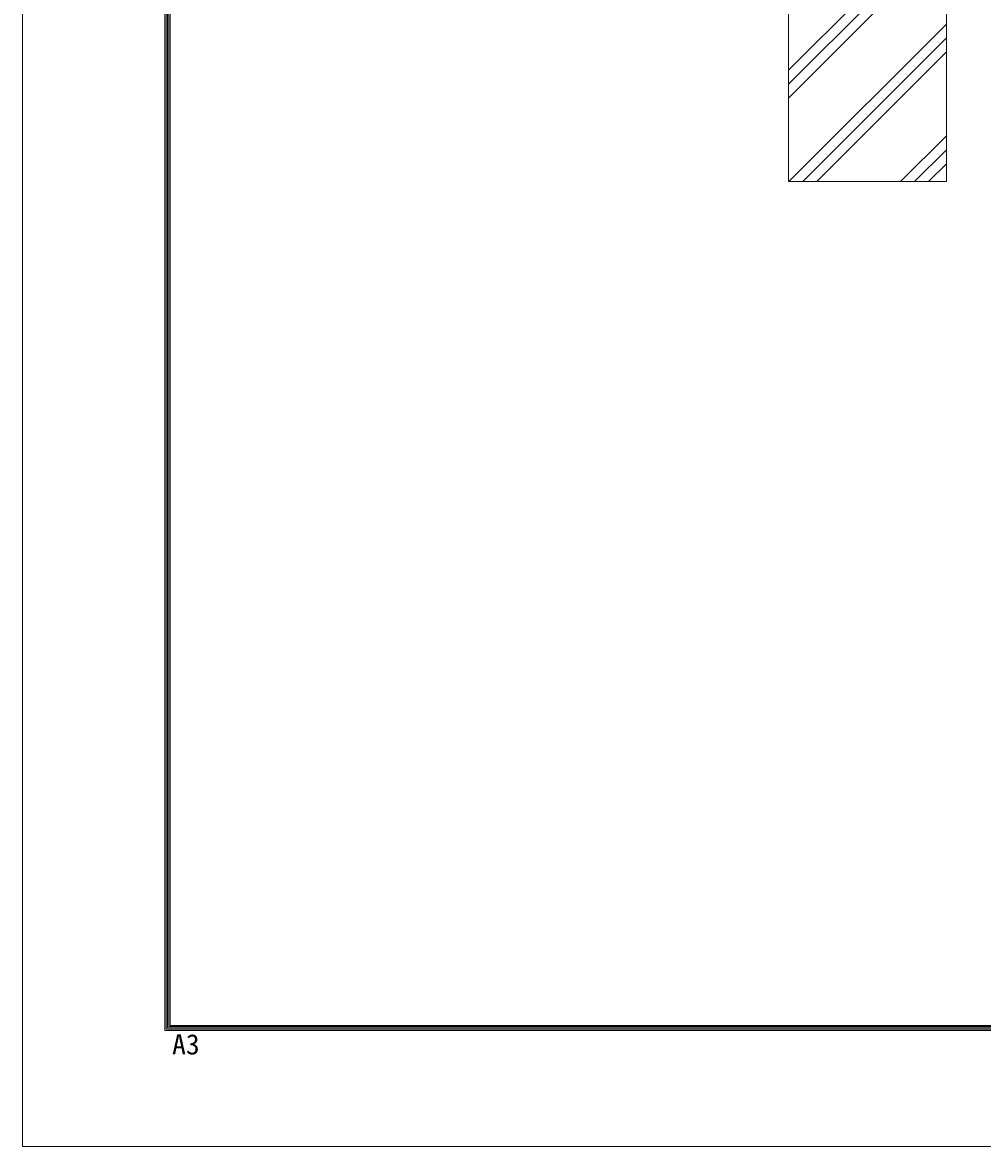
# Model space of a CAD drawing. Units: millimetres at full size; details may follow other scales. Extents: x -4200 to 4200, y -2970 to 2970.
# Drawn here: x -4200 to -2378, y -2970 to -837 of the extents above; entities that cross this region are included whole.
import ezdxf
from ezdxf.enums import TextEntityAlignment as Align

# ---------------------------------------------------------------- set-up
doc = ezdxf.new("R2010")
doc.units = ezdxf.units.MM
doc.header["$LTSCALE"] = 10
for name, color, linetype, lineweight in [('0-4_D-STR4', 7, 'Continuous', 18), ('0-9_D-DCR-HCH', 7, 'Continuous', 13), ('0-C_D-TTL', 7, 'Continuous', 18)]:
    doc.layers.add(name, color=color, linetype=linetype, lineweight=lineweight)
doc.styles.add('ＭＳ ゴシック', font='')
doc.styles.get('ＭＳ ゴシック').set_extended_font_data('MS Gothic')

msp = doc.modelspace()

# ---------------------------------------------------------------- linework, layer by layer
at = {"layer": '0-4_D-STR4'}
for p, q in [((-2746.55, -538.63), (-2746.55, -1138.63)), ((-2446.55, -538.63), (-2446.55, -1138.63)), ((-2746.55, -1138.63), (-2446.55, -1138.63))]:
    msp.add_line(p, q, dxfattribs=at)
at = {"layer": '0-9_D-DCR-HCH'}
for p, q in [((-2746.55, -980.32), (-2446.55, -680.32)), ((-2746.55, -953.81), (-2586.37, -793.63)), ((-2746.55, -927.29), (-2612.89, -793.63)), ((-2745.76, -1138.63), (-2446.55, -839.42)), ((-2719.24, -1138.63), (-2446.55, -865.94)), ((-2692.72, -1138.63), (-2446.55, -892.45)), ((-2533.62, -1138.63), (-2446.55, -1051.55)), ((-2507.11, -1138.63), (-2446.55, -1078.07)), ((-2480.59, -1138.63), (-2446.55, -1104.59))]:
    msp.add_line(p, q, dxfattribs=at)
at = {"layer": '0-C_D-TTL', "color": 2}
msp.add_lwpolyline([(-4200, 2970), (4200, 2970), (4200, -2970), (-4200, -2970)], close=True, dxfattribs=at)
at = {"layer": '0-C_D-TTL'}
for points in [[(-3930, 2750), (3930, 2750), (3930, -2750), (-3930, -2750)], [(-3927.5, 2747.5), (3927.5, 2747.5), (3927.5, -2747.5), (-3927.5, -2747.5)], [(-3925, 2745), (3925, 2745), (3925, -2745), (-3925, -2745)], [(-3922.5, 2742.5), (3922.5, 2742.5), (3922.5, -2742.5), (-3922.5, -2742.5)], [(-3920, 2740), (3920, 2740), (3920, -2740), (-3920, -2740)]]:
    msp.add_lwpolyline(points, close=True, dxfattribs=at)

# ---------------------------------------------------------------- texts
at = {"layer": '0-C_D-TTL', "style": 'ＭＳ ゴシック'}
msp.add_text('A3', height=38.49, dxfattribs=at).set_placement((-3916.09, -2806.81), align=Align.BOTTOM_LEFT)

doc.saveas('drawing.dxf')
